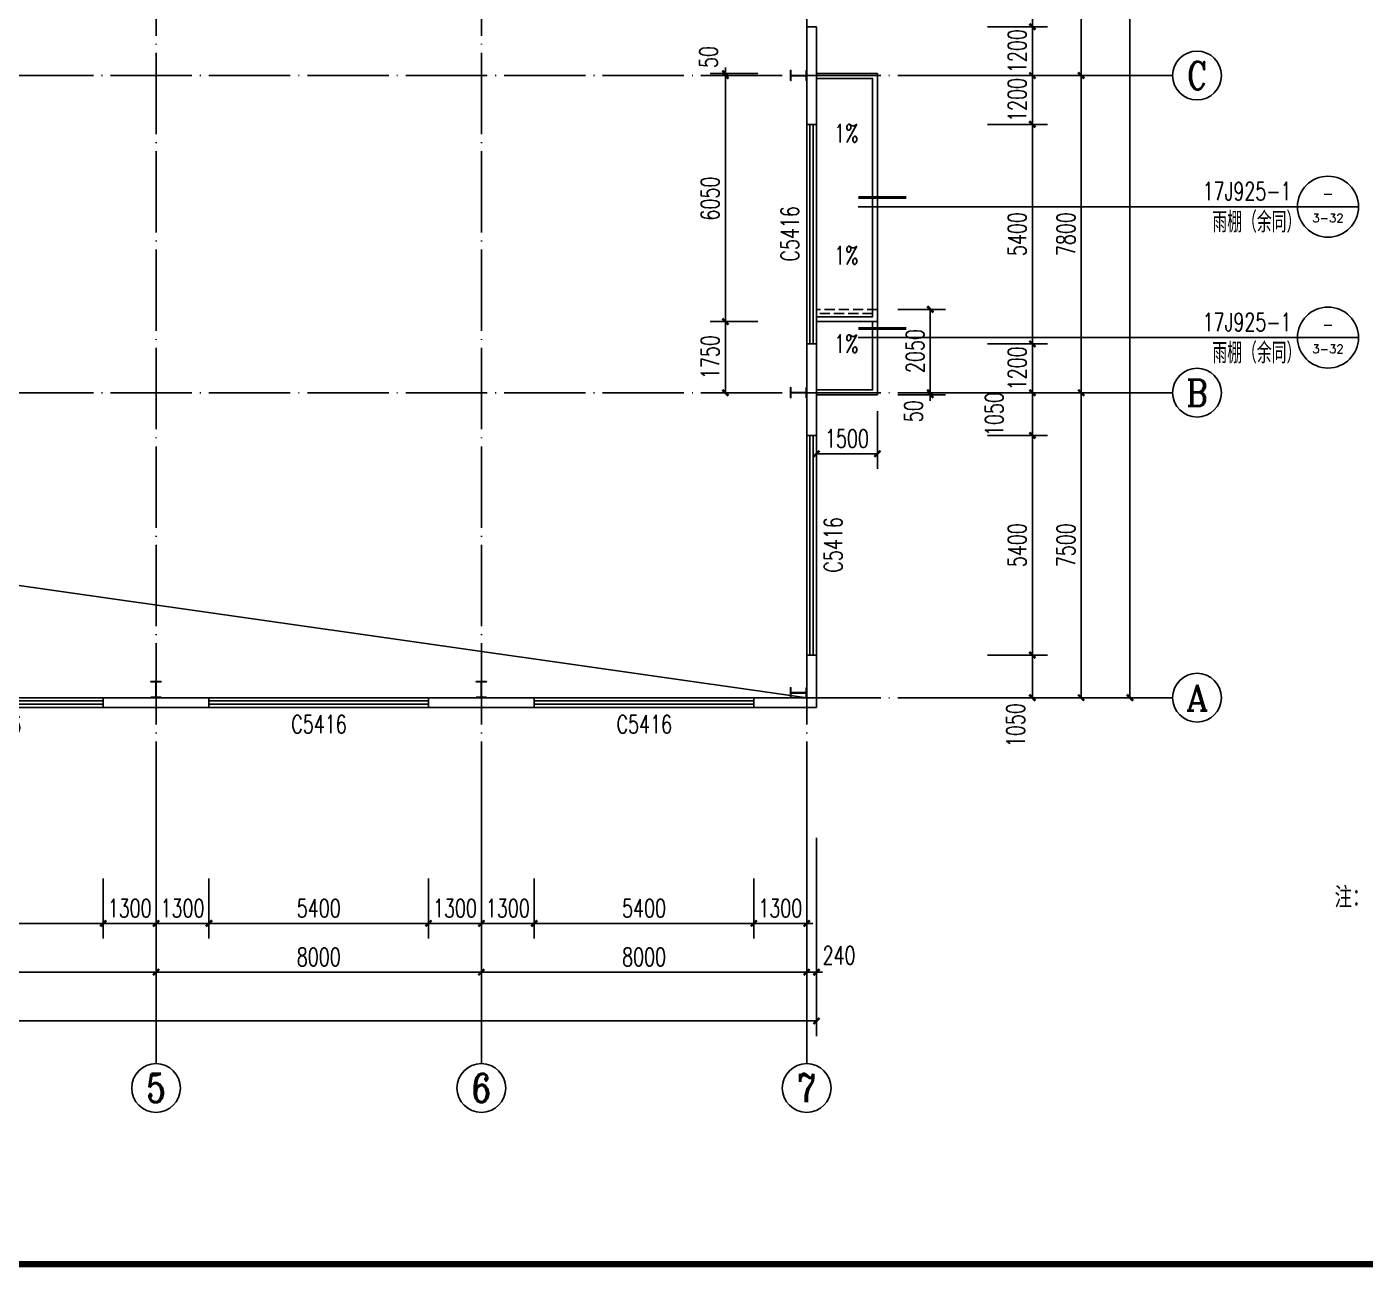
# Model space of a CAD drawing. Header units: millimetres. Extents: x 4455189 to 4808172, y 18512388 to 19204582.
# Drawn here: x 4745792 to 4778707, y 18843800 to 18874306 of the extents above; entities that cross this region are included whole.
import ezdxf
from ezdxf.enums import TextEntityAlignment as Align

# ---------------------------------------------------------------- set-up
doc = ezdxf.new("R2010")
doc.units = ezdxf.units.MM
doc.header["$LTSCALE"] = 1000
doc.header["$MEASUREMENT"] = 0
doc.linetypes.add('DASH', pattern=[0.35, 0.25, -0.1])
doc.linetypes.add('DOTE', pattern=[2.42, 2, -0.2, 0.02, -0.2])
doc.layers.get('Defpoints').update_dxf_attribs({"color": 1})
for name, color, linetype in [('AXIS_TEXT', 7, 'Continuous'), ('AXIS_内部', 151, 'Continuous'), ('AXIS_外部', 171, 'Continuous'), ('COLUMN', 2, 'Continuous'), ('DIM_IDEN', 171, 'Continuous'), ('DIM_SYMB', 165, 'Continuous'), ('DOTE', 250, 'DOTE'), ('PUB_TEXT', 7, 'Continuous'), ('TK', 4, 'Continuous'), ('WALL-PARAPET', 6, 'Continuous'), ('WINDOW', 140, 'Continuous'), ('WINDOW_TEXT', 7, 'Continuous')]:
    doc.layers.add(name, color=color, linetype=linetype)
doc.styles.add('_TCH_AXIS', font='COMPLEX', dxfattribs={"bigfont": 'GBCBIG'})
doc.styles.add('_TCH_DIM', font='SIMPLEX', dxfattribs={"bigfont": 'GBCBIG'})
doc.styles.add('_TCH_DIM_T3', font='SIMPLEX', dxfattribs={"width": 0.705882, "bigfont": 'GBCBIG'})
doc.styles.add('_TCH_LABEL', font='COMPLEX', dxfattribs={"bigfont": 'GBCBIG'})
doc.styles.add('_TCH_WINDOW', font='SIMPLEX', dxfattribs={"height": 3.5, "bigfont": 'GBCBIG'})
doc.styles.add('COMPLEX', font='COMPLEX')
doc.styles.add('HT', font='simhei.ttf', dxfattribs={"width": 0.7})
doc.dimstyles.new('_TCH_ARCH&&150', dxfattribs={"dimtxt": 446.25, "dimasz": 150, "dimexe": 375, "dimexo": 450, "dimgap": 150, "dimtad": 1, "dimdec": 0, "dimzin": 0, "dimdsep": 46, "dimtxsty": '_TCH_DIM_T3', "dimblk": 'ARCHTICK', "dimcen": 0.09, "dimclrt": 7, "dimazin": 2, "dimtfac": 1, "dimtdec": 0, "dimtix": 1, "dimtmove": 2, "dimatfit": 3, "dimfxl": 0, "dimtolj": 1, "dimtzin": 0, "dimarcsym": 0})

# ---------------------------------------------------------------- blocks, each defined once
blk = doc.blocks.new('A$C3ACC4A1C')
at = {"layer": 'COLUMN'}
h = blk.add_hatch(color=256, dxfattribs=at)
h.paths.add_polyline_path([(125, 400), (0, 400), (0, 388), (120, 388), (120, 200), (125, 200)])
h.paths.add_polyline_path([(250, 400), (125, 400), (125, 200), (130, 200), (130, 388), (250, 388)])
h.paths.add_polyline_path([(250, 12), (130, 12), (130, 200), (125, 200), (125, 0), (250, 0)])
h.paths.add_polyline_path([(125, 200), (120, 200), (120, 12), (0, 12), (0, 0), (125, 0)])
blk.add_lwpolyline([(0, 0), (0, 12), (120, 12), (120, 388), (0, 388), (0, 400), (250, 400), (250, 388), (130, 388), (130, 12), (250, 12), (250, 0)], close=True, dxfattribs=at)
blk = doc.blocks.new('GeYuanFrame_86730763', base_point=(20.09, 4.53))
at = {"layer": 'TK', "const_width": 1}
blk.add_lwpolyline([(45.09, 588.53), (851.09, 588.53), (851.09, 14.53), (45.09, 14.53)], close=True, dxfattribs=at)
blk = doc.blocks.new('_ArchTick')
at = {"color": 0, "linetype": 'ByBlock', "const_width": 0.4}
blk.add_lwpolyline([(-0.5, -0.5), (0.5, 0.5)], dxfattribs=at)
blk = doc.blocks.new('*D117')
at = {"layer": 'AXIS_内部', "color": 0, "lineweight": -2}
for p, q in [((4763672, 18853356), (4763672, 18851881)), ((4764972, 18853356), (4764972, 18851881)), ((4763672, 18852256), (4763522, 18852256)), ((4763672, 18852256), (4764972, 18852256)), ((4764972, 18852256), (4765122, 18852256))]:
    blk.add_line(p, q, dxfattribs=at)
at = {"layer": 'Defpoints', "color": 0}
for p in [(4763672, 18853806), (4764972, 18853806), (4764972, 18852256)]:
    blk.add_point(p, dxfattribs=at)
at = {"layer": 'AXIS_内部', "color": 0, "lineweight": -2, "xscale": 150, "yscale": 150, "zscale": 150}
blk.add_blockref('_ArchTick', (4763672, 18852256), dxfattribs=at)
at = {"layer": 'AXIS_内部', "color": 0, "lineweight": -2, "xscale": 150, "yscale": 150, "zscale": 150, "rotation": 180}
blk.add_blockref('_ArchTick', (4764972, 18852256), dxfattribs=at)
at = {"layer": 'AXIS_内部', "color": 7, "insert": (4764322, 18852629), "char_height": 446.2, "attachment_point": 5, "style": '_TCH_DIM_T3'}
blk.add_mtext('\\A1;1300', dxfattribs=at)
blk = doc.blocks.new('*D118')
at = {"layer": 'AXIS_内部', "color": 0, "lineweight": -2}
for p, q in [((4758272, 18853356), (4758272, 18851881)), ((4763672, 18853356), (4763672, 18851881)), ((4758272, 18852256), (4763672, 18852256))]:
    blk.add_line(p, q, dxfattribs=at)
at = {"layer": 'Defpoints', "color": 0}
for p in [(4758272, 18853806), (4763672, 18853806), (4763672, 18852256)]:
    blk.add_point(p, dxfattribs=at)
at = {"layer": 'AXIS_内部', "color": 0, "lineweight": -2, "xscale": 150, "yscale": 150, "zscale": 150, "rotation": 180}
blk.add_blockref('_ArchTick', (4758272, 18852256), dxfattribs=at)
at = {"layer": 'AXIS_内部', "color": 0, "lineweight": -2, "xscale": 150, "yscale": 150, "zscale": 150}
blk.add_blockref('_ArchTick', (4763672, 18852256), dxfattribs=at)
at = {"layer": 'AXIS_内部', "color": 7, "insert": (4760972, 18852629), "char_height": 446.2, "attachment_point": 5, "style": '_TCH_DIM_T3'}
blk.add_mtext('\\A1;5400', dxfattribs=at)
blk = doc.blocks.new('*D119')
at = {"layer": 'AXIS_内部', "color": 0, "lineweight": -2}
for p, q in [((4756972, 18853356), (4756972, 18851881)), ((4758272, 18853356), (4758272, 18851881)), ((4756972, 18852256), (4756822, 18852256)), ((4756972, 18852256), (4758272, 18852256)), ((4758272, 18852256), (4758422, 18852256))]:
    blk.add_line(p, q, dxfattribs=at)
at = {"layer": 'Defpoints', "color": 0}
for p in [(4756972, 18853806), (4758272, 18853806), (4758272, 18852256)]:
    blk.add_point(p, dxfattribs=at)
at = {"layer": 'AXIS_内部', "color": 0, "lineweight": -2, "xscale": 150, "yscale": 150, "zscale": 150}
blk.add_blockref('_ArchTick', (4756972, 18852256), dxfattribs=at)
at = {"layer": 'AXIS_内部', "color": 0, "lineweight": -2, "xscale": 150, "yscale": 150, "zscale": 150, "rotation": 180}
blk.add_blockref('_ArchTick', (4758272, 18852256), dxfattribs=at)
at = {"layer": 'AXIS_内部', "color": 7, "insert": (4757622, 18852629), "char_height": 446.2, "attachment_point": 5, "style": '_TCH_DIM_T3'}
blk.add_mtext('\\A1;1300', dxfattribs=at)
blk = doc.blocks.new('*D120')
at = {"layer": 'AXIS_内部', "color": 0, "lineweight": -2}
for p, q in [((4755672, 18853356), (4755672, 18851881)), ((4756972, 18853356), (4756972, 18851881)), ((4755672, 18852256), (4755522, 18852256)), ((4755672, 18852256), (4756972, 18852256)), ((4756972, 18852256), (4757122, 18852256))]:
    blk.add_line(p, q, dxfattribs=at)
at = {"layer": 'Defpoints', "color": 0}
for p in [(4755672, 18853806), (4756972, 18853806), (4756972, 18852256)]:
    blk.add_point(p, dxfattribs=at)
at = {"layer": 'AXIS_内部', "color": 0, "lineweight": -2, "xscale": 150, "yscale": 150, "zscale": 150}
blk.add_blockref('_ArchTick', (4755672, 18852256), dxfattribs=at)
at = {"layer": 'AXIS_内部', "color": 0, "lineweight": -2, "xscale": 150, "yscale": 150, "zscale": 150, "rotation": 180}
blk.add_blockref('_ArchTick', (4756972, 18852256), dxfattribs=at)
at = {"layer": 'AXIS_内部', "color": 7, "insert": (4756322, 18852629), "char_height": 446.2, "attachment_point": 5, "style": '_TCH_DIM_T3'}
blk.add_mtext('\\A1;1300', dxfattribs=at)
blk = doc.blocks.new('*D121')
at = {"layer": 'AXIS_内部', "color": 0, "lineweight": -2}
for p, q in [((4750272, 18853356), (4750272, 18851881)), ((4755672, 18853356), (4755672, 18851881)), ((4750272, 18852256), (4755672, 18852256))]:
    blk.add_line(p, q, dxfattribs=at)
at = {"layer": 'Defpoints', "color": 0}
for p in [(4750272, 18853806), (4755672, 18853806), (4755672, 18852256)]:
    blk.add_point(p, dxfattribs=at)
at = {"layer": 'AXIS_内部', "color": 0, "lineweight": -2, "xscale": 150, "yscale": 150, "zscale": 150, "rotation": 180}
blk.add_blockref('_ArchTick', (4750272, 18852256), dxfattribs=at)
at = {"layer": 'AXIS_内部', "color": 0, "lineweight": -2, "xscale": 150, "yscale": 150, "zscale": 150}
blk.add_blockref('_ArchTick', (4755672, 18852256), dxfattribs=at)
at = {"layer": 'AXIS_内部', "color": 7, "insert": (4752972, 18852629), "char_height": 446.2, "attachment_point": 5, "style": '_TCH_DIM_T3'}
blk.add_mtext('\\A1;5400', dxfattribs=at)
blk = doc.blocks.new('*D122')
at = {"layer": 'AXIS_内部', "color": 0, "lineweight": -2}
for p, q in [((4748972, 18853356), (4748972, 18851881)), ((4750272, 18853356), (4750272, 18851881)), ((4748972, 18852256), (4748822, 18852256)), ((4748972, 18852256), (4750272, 18852256)), ((4750272, 18852256), (4750422, 18852256))]:
    blk.add_line(p, q, dxfattribs=at)
at = {"layer": 'Defpoints', "color": 0}
for p in [(4748972, 18853806), (4750272, 18853806), (4750272, 18852256)]:
    blk.add_point(p, dxfattribs=at)
at = {"layer": 'AXIS_内部', "color": 0, "lineweight": -2, "xscale": 150, "yscale": 150, "zscale": 150}
blk.add_blockref('_ArchTick', (4748972, 18852256), dxfattribs=at)
at = {"layer": 'AXIS_内部', "color": 0, "lineweight": -2, "xscale": 150, "yscale": 150, "zscale": 150, "rotation": 180}
blk.add_blockref('_ArchTick', (4750272, 18852256), dxfattribs=at)
at = {"layer": 'AXIS_内部', "color": 7, "insert": (4749622, 18852629), "char_height": 446.2, "attachment_point": 5, "style": '_TCH_DIM_T3'}
blk.add_mtext('\\A1;1300', dxfattribs=at)
blk = doc.blocks.new('*D123')
at = {"layer": 'AXIS_内部', "color": 0, "lineweight": -2}
for p, q in [((4747672, 18853356), (4747672, 18851881)), ((4748972, 18853356), (4748972, 18851881)), ((4747672, 18852256), (4747522, 18852256)), ((4747672, 18852256), (4748972, 18852256)), ((4748972, 18852256), (4749122, 18852256))]:
    blk.add_line(p, q, dxfattribs=at)
at = {"layer": 'Defpoints', "color": 0}
for p in [(4747672, 18853806), (4748972, 18853806), (4748972, 18852256)]:
    blk.add_point(p, dxfattribs=at)
at = {"layer": 'AXIS_内部', "color": 0, "lineweight": -2, "xscale": 150, "yscale": 150, "zscale": 150}
blk.add_blockref('_ArchTick', (4747672, 18852256), dxfattribs=at)
at = {"layer": 'AXIS_内部', "color": 0, "lineweight": -2, "xscale": 150, "yscale": 150, "zscale": 150, "rotation": 180}
blk.add_blockref('_ArchTick', (4748972, 18852256), dxfattribs=at)
at = {"layer": 'AXIS_内部', "color": 7, "insert": (4748322, 18852629), "char_height": 446.2, "attachment_point": 5, "style": '_TCH_DIM_T3'}
blk.add_mtext('\\A1;1300', dxfattribs=at)
blk = doc.blocks.new('*D124')
at = {"layer": 'AXIS_内部', "color": 0, "lineweight": -2}
for p, q in [((4742272, 18853356), (4742272, 18851881)), ((4747672, 18853356), (4747672, 18851881)), ((4742272, 18852256), (4747672, 18852256))]:
    blk.add_line(p, q, dxfattribs=at)
at = {"layer": 'Defpoints', "color": 0}
for p in [(4742272, 18853806), (4747672, 18853806), (4747672, 18852256)]:
    blk.add_point(p, dxfattribs=at)
at = {"layer": 'AXIS_内部', "color": 0, "lineweight": -2, "xscale": 150, "yscale": 150, "zscale": 150, "rotation": 180}
blk.add_blockref('_ArchTick', (4742272, 18852256), dxfattribs=at)
at = {"layer": 'AXIS_内部', "color": 0, "lineweight": -2, "xscale": 150, "yscale": 150, "zscale": 150}
blk.add_blockref('_ArchTick', (4747672, 18852256), dxfattribs=at)
at = {"layer": 'AXIS_内部', "color": 7, "insert": (4744972, 18852629), "char_height": 446.2, "attachment_point": 5, "style": '_TCH_DIM_T3'}
blk.add_mtext('\\A1;5400', dxfattribs=at)
blk = doc.blocks.new('*D140')
at = {"layer": 'AXIS_内部', "color": 0, "lineweight": -2}
for p, q in [((4767212, 18867356), (4768387, 18867356)), ((4768012, 18865306), (4768012, 18867356)), ((4767212, 18865306), (4768387, 18865306))]:
    blk.add_line(p, q, dxfattribs=at)
at = {"layer": 'Defpoints', "color": 0}
for p in [(4766762, 18867356), (4768012, 18867356), (4766762, 18865306)]:
    blk.add_point(p, dxfattribs=at)
at = {"layer": 'AXIS_内部', "color": 0, "lineweight": -2, "xscale": 150, "yscale": 150, "zscale": 150}
for p, rotation in [((4768012, 18867356), 90), ((4768012, 18865306), 270)]:
    blk.add_blockref('_ArchTick', p, dxfattribs=dict(at, rotation=rotation))
at = {"layer": 'AXIS_内部', "color": 7, "insert": (4767638, 18866331), "char_height": 446.2, "attachment_point": 5, "rotation": 90, "style": '_TCH_DIM_T3'}
blk.add_mtext('\\A1;2050', dxfattribs=at)
blk = doc.blocks.new('*D141')
at = {"layer": 'AXIS_内部', "color": 0, "lineweight": -2}
for p, q in [((4767212, 18865306), (4768387, 18865306)), ((4768012, 18865306), (4768012, 18865456)), ((4768012, 18865256), (4768012, 18865306)), ((4767212, 18865256), (4768387, 18865256)), ((4768012, 18865256), (4768012, 18865106))]:
    blk.add_line(p, q, dxfattribs=at)
at = {"layer": 'Defpoints', "color": 0}
for p in [(4766762, 18865306), (4768012, 18865306), (4766762, 18865256)]:
    blk.add_point(p, dxfattribs=at)
at = {"layer": 'AXIS_内部', "color": 0, "lineweight": -2, "xscale": 150, "yscale": 150, "zscale": 150}
for p, rotation in [((4768012, 18865306), 270), ((4768012, 18865256), 90)]:
    blk.add_blockref('_ArchTick', p, dxfattribs=dict(at, rotation=rotation))
at = {"layer": 'AXIS_内部', "color": 7, "insert": (4767599, 18864851), "char_height": 446.2, "attachment_point": 5, "rotation": 90, "style": '_TCH_DIM_T3'}
blk.add_mtext('\\A1;50', dxfattribs=at)
blk = doc.blocks.new('*D142')
at = {"layer": 'AXIS_内部', "color": 0, "lineweight": -2}
for p, q in [((4762972, 18873156), (4762972, 18873306)), ((4763772, 18873156), (4762597, 18873156)), ((4763772, 18873106), (4762597, 18873106)), ((4762972, 18873106), (4762972, 18873156)), ((4762972, 18873106), (4762972, 18872956))]:
    blk.add_line(p, q, dxfattribs=at)
at = {"layer": 'Defpoints', "color": 0}
for p in [(4762972, 18873156), (4764222, 18873156), (4764222, 18873106)]:
    blk.add_point(p, dxfattribs=at)
at = {"layer": 'AXIS_内部', "color": 0, "lineweight": -2, "xscale": 150, "yscale": 150, "zscale": 150}
for p, rotation in [((4762972, 18873156), 270), ((4762972, 18873106), 90)]:
    blk.add_blockref('_ArchTick', p, dxfattribs=dict(at, rotation=rotation))
at = {"layer": 'AXIS_内部', "color": 7, "insert": (4762559, 18873561), "char_height": 446.2, "attachment_point": 5, "rotation": 90, "style": '_TCH_DIM_T3'}
blk.add_mtext('\\A1;50', dxfattribs=at)
blk = doc.blocks.new('*D143')
at = {"layer": 'AXIS_内部', "color": 0, "lineweight": -2}
for p, q in [((4763772, 18873106), (4762597, 18873106)), ((4762972, 18867056), (4762972, 18873106)), ((4763772, 18867056), (4762597, 18867056))]:
    blk.add_line(p, q, dxfattribs=at)
at = {"layer": 'Defpoints', "color": 0}
for p in [(4762972, 18873106), (4764222, 18873106), (4764222, 18867056)]:
    blk.add_point(p, dxfattribs=at)
at = {"layer": 'AXIS_内部', "color": 0, "lineweight": -2, "xscale": 150, "yscale": 150, "zscale": 150}
for p, rotation in [((4762972, 18873106), 90), ((4762972, 18867056), 270)]:
    blk.add_blockref('_ArchTick', p, dxfattribs=dict(at, rotation=rotation))
at = {"layer": 'AXIS_内部', "color": 7, "insert": (4762598, 18870081), "char_height": 446.2, "attachment_point": 5, "rotation": 90, "style": '_TCH_DIM_T3'}
blk.add_mtext('\\A1;6050', dxfattribs=at)
blk = doc.blocks.new('*D144')
at = {"layer": 'AXIS_内部', "color": 0, "lineweight": -2}
for p, q in [((4763772, 18867056), (4762597, 18867056)), ((4762972, 18865306), (4762972, 18867056)), ((4763772, 18865306), (4762597, 18865306))]:
    blk.add_line(p, q, dxfattribs=at)
at = {"layer": 'Defpoints', "color": 0}
for p in [(4762972, 18867056), (4764222, 18867056), (4764222, 18865306)]:
    blk.add_point(p, dxfattribs=at)
at = {"layer": 'AXIS_内部', "color": 0, "lineweight": -2, "xscale": 150, "yscale": 150, "zscale": 150}
for p, rotation in [((4762972, 18867056), 90), ((4762972, 18865306), 270)]:
    blk.add_blockref('_ArchTick', p, dxfattribs=dict(at, rotation=rotation))
at = {"layer": 'AXIS_内部', "color": 7, "insert": (4762598, 18866181), "char_height": 446.2, "attachment_point": 5, "rotation": 90, "style": '_TCH_DIM_T3'}
blk.add_mtext('\\A1;1750', dxfattribs=at)
blk = doc.blocks.new('*D150')
at = {"layer": 'AXIS_内部', "color": 0, "lineweight": -2}
for p, q in [((4769422, 18858856), (4770897, 18858856)), ((4770522, 18857806), (4770522, 18858856)), ((4769422, 18857806), (4770897, 18857806))]:
    blk.add_line(p, q, dxfattribs=at)
at = {"layer": 'Defpoints', "color": 0}
for p in [(4768972, 18858856), (4770522, 18858856), (4768972, 18857806)]:
    blk.add_point(p, dxfattribs=at)
at = {"layer": 'AXIS_内部', "color": 0, "lineweight": -2, "xscale": 150, "yscale": 150, "zscale": 150}
for p, rotation in [((4770522, 18858856), 90), ((4770522, 18857806), 270)]:
    blk.add_blockref('_ArchTick', p, dxfattribs=dict(at, rotation=rotation))
at = {"layer": 'AXIS_内部', "color": 7, "insert": (4770109, 18857131), "char_height": 446.2, "attachment_point": 5, "rotation": 90, "style": '_TCH_DIM_T3'}
blk.add_mtext('\\A1;1050', dxfattribs=at)
blk = doc.blocks.new('*D151')
at = {"layer": 'AXIS_内部', "color": 0, "lineweight": -2}
for p, q in [((4769422, 18864256), (4770897, 18864256)), ((4770522, 18858856), (4770522, 18864256)), ((4769422, 18858856), (4770897, 18858856))]:
    blk.add_line(p, q, dxfattribs=at)
at = {"layer": 'Defpoints', "color": 0}
for p in [(4768972, 18864256), (4770522, 18864256), (4768972, 18858856)]:
    blk.add_point(p, dxfattribs=at)
at = {"layer": 'AXIS_内部', "color": 0, "lineweight": -2, "xscale": 150, "yscale": 150, "zscale": 150}
for p, rotation in [((4770522, 18864256), 90), ((4770522, 18858856), 270)]:
    blk.add_blockref('_ArchTick', p, dxfattribs=dict(at, rotation=rotation))
at = {"layer": 'AXIS_内部', "color": 7, "insert": (4770148, 18861556), "char_height": 446.2, "attachment_point": 5, "rotation": 90, "style": '_TCH_DIM_T3'}
blk.add_mtext('\\A1;5400', dxfattribs=at)
blk = doc.blocks.new('*D152')
at = {"layer": 'AXIS_内部', "color": 0, "lineweight": -2}
for p, q in [((4769422, 18865306), (4770897, 18865306)), ((4770522, 18864256), (4770522, 18865306)), ((4769422, 18864256), (4770897, 18864256))]:
    blk.add_line(p, q, dxfattribs=at)
at = {"layer": 'Defpoints', "color": 0}
for p in [(4768972, 18865306), (4770522, 18865306), (4768972, 18864256)]:
    blk.add_point(p, dxfattribs=at)
at = {"layer": 'AXIS_内部', "color": 0, "lineweight": -2, "xscale": 150, "yscale": 150, "zscale": 150}
for p, rotation in [((4770522, 18865306), 90), ((4770522, 18864256), 270)]:
    blk.add_blockref('_ArchTick', p, dxfattribs=dict(at, rotation=rotation))
at = {"layer": 'AXIS_内部', "color": 7, "insert": (4769584, 18864781), "char_height": 446.2, "attachment_point": 5, "rotation": 90, "style": '_TCH_DIM_T3'}
blk.add_mtext('\\A1;1050', dxfattribs=at)
blk = doc.blocks.new('*D153')
at = {"layer": 'AXIS_内部', "color": 0, "lineweight": -2}
for p, q in [((4770522, 18866506), (4770522, 18866656)), ((4769422, 18866506), (4770897, 18866506)), ((4770522, 18865306), (4770522, 18866506)), ((4769422, 18865306), (4770897, 18865306)), ((4770522, 18865306), (4770522, 18865156))]:
    blk.add_line(p, q, dxfattribs=at)
at = {"layer": 'Defpoints', "color": 0}
for p in [(4768972, 18866506), (4770522, 18866506), (4768972, 18865306)]:
    blk.add_point(p, dxfattribs=at)
at = {"layer": 'AXIS_内部', "color": 0, "lineweight": -2, "xscale": 150, "yscale": 150, "zscale": 150}
for p, rotation in [((4770522, 18866506), 270), ((4770522, 18865306), 90)]:
    blk.add_blockref('_ArchTick', p, dxfattribs=dict(at, rotation=rotation))
at = {"layer": 'AXIS_内部', "color": 7, "insert": (4770148, 18865906), "char_height": 446.2, "attachment_point": 5, "rotation": 90, "style": '_TCH_DIM_T3'}
blk.add_mtext('\\A1;1200', dxfattribs=at)
blk = doc.blocks.new('*D154')
at = {"layer": 'AXIS_内部', "color": 0, "lineweight": -2}
for p, q in [((4769422, 18871906), (4770897, 18871906)), ((4770522, 18866506), (4770522, 18871906)), ((4769422, 18866506), (4770897, 18866506))]:
    blk.add_line(p, q, dxfattribs=at)
at = {"layer": 'Defpoints', "color": 0}
for p in [(4768972, 18871906), (4770522, 18871906), (4768972, 18866506)]:
    blk.add_point(p, dxfattribs=at)
at = {"layer": 'AXIS_内部', "color": 0, "lineweight": -2, "xscale": 150, "yscale": 150, "zscale": 150}
for p, rotation in [((4770522, 18871906), 90), ((4770522, 18866506), 270)]:
    blk.add_blockref('_ArchTick', p, dxfattribs=dict(at, rotation=rotation))
at = {"layer": 'AXIS_内部', "color": 7, "insert": (4770148, 18869206), "char_height": 446.2, "attachment_point": 5, "rotation": 90, "style": '_TCH_DIM_T3'}
blk.add_mtext('\\A1;5400', dxfattribs=at)
blk = doc.blocks.new('*D155')
at = {"layer": 'AXIS_内部', "color": 0, "lineweight": -2}
for p, q in [((4770522, 18873106), (4770522, 18873256)), ((4769422, 18873106), (4770897, 18873106)), ((4770522, 18871906), (4770522, 18873106)), ((4769422, 18871906), (4770897, 18871906)), ((4770522, 18871906), (4770522, 18871756))]:
    blk.add_line(p, q, dxfattribs=at)
at = {"layer": 'Defpoints', "color": 0}
for p in [(4768972, 18873106), (4770522, 18873106), (4768972, 18871906)]:
    blk.add_point(p, dxfattribs=at)
at = {"layer": 'AXIS_内部', "color": 0, "lineweight": -2, "xscale": 150, "yscale": 150, "zscale": 150}
for p, rotation in [((4770522, 18873106), 270), ((4770522, 18871906), 90)]:
    blk.add_blockref('_ArchTick', p, dxfattribs=dict(at, rotation=rotation))
at = {"layer": 'AXIS_内部', "color": 7, "insert": (4770148, 18872506), "char_height": 446.2, "attachment_point": 5, "rotation": 90, "style": '_TCH_DIM_T3'}
blk.add_mtext('\\A1;1200', dxfattribs=at)
blk = doc.blocks.new('*D156')
at = {"layer": 'AXIS_内部', "color": 0, "lineweight": -2}
for p, q in [((4769422, 18874306), (4770897, 18874306)), ((4770522, 18874306), (4770522, 18874456)), ((4770522, 18873106), (4770522, 18874306)), ((4769422, 18873106), (4770897, 18873106)), ((4770522, 18873106), (4770522, 18872956))]:
    blk.add_line(p, q, dxfattribs=at)
at = {"layer": 'Defpoints', "color": 0}
for p in [(4768972, 18874306), (4770522, 18874306), (4768972, 18873106)]:
    blk.add_point(p, dxfattribs=at)
at = {"layer": 'AXIS_内部', "color": 0, "lineweight": -2, "xscale": 150, "yscale": 150, "zscale": 150}
for p, rotation in [((4770522, 18874306), 270), ((4770522, 18873106), 90)]:
    blk.add_blockref('_ArchTick', p, dxfattribs=dict(at, rotation=rotation))
at = {"layer": 'AXIS_内部', "color": 7, "insert": (4770148, 18873706), "char_height": 446.2, "attachment_point": 5, "rotation": 90, "style": '_TCH_DIM_T3'}
blk.add_mtext('\\A1;1200', dxfattribs=at)
blk = doc.blocks.new('*D157')
at = {"layer": 'AXIS_内部', "color": 0, "lineweight": -2}
for p, q in [((4769422, 18879706), (4770897, 18879706)), ((4770522, 18874306), (4770522, 18879706)), ((4769422, 18874306), (4770897, 18874306))]:
    blk.add_line(p, q, dxfattribs=at)
at = {"layer": 'Defpoints', "color": 0}
for p in [(4768972, 18879706), (4770522, 18879706), (4768972, 18874306)]:
    blk.add_point(p, dxfattribs=at)
at = {"layer": 'AXIS_内部', "color": 0, "lineweight": -2, "xscale": 150, "yscale": 150, "zscale": 150}
for p, rotation in [((4770522, 18879706), 90), ((4770522, 18874306), 270)]:
    blk.add_blockref('_ArchTick', p, dxfattribs=dict(at, rotation=rotation))
at = {"layer": 'AXIS_内部', "color": 7, "insert": (4770148, 18877006), "char_height": 446.2, "attachment_point": 5, "rotation": 90, "style": '_TCH_DIM_T3'}
blk.add_mtext('\\A1;5400', dxfattribs=at)
blk = doc.blocks.new('*D362')
at = {"layer": 'AXIS_内部', "color": 0, "lineweight": -2}
for p, q in [((4765212, 18864856), (4765212, 18863431)), ((4766712, 18864856), (4766712, 18863431)), ((4765212, 18863806), (4766712, 18863806))]:
    blk.add_line(p, q, dxfattribs=at)
at = {"layer": 'Defpoints', "color": 0}
for p in [(4765212, 18865306), (4766712, 18865306), (4766712, 18863806)]:
    blk.add_point(p, dxfattribs=at)
at = {"layer": 'AXIS_内部', "color": 0, "lineweight": -2, "xscale": 150, "yscale": 150, "zscale": 150, "rotation": 180}
blk.add_blockref('_ArchTick', (4765212, 18863806), dxfattribs=at)
at = {"layer": 'AXIS_内部', "color": 0, "lineweight": -2, "xscale": 150, "yscale": 150, "zscale": 150}
blk.add_blockref('_ArchTick', (4766712, 18863806), dxfattribs=at)
at = {"layer": 'AXIS_内部', "color": 7, "insert": (4765962, 18864179), "char_height": 446.2, "attachment_point": 5, "style": '_TCH_DIM_T3'}
blk.add_mtext('\\A1;1500', dxfattribs=at)
blk = doc.blocks.new('*D374')
at = {"layer": 'AXIS_外部', "color": 0, "lineweight": -2}
for p, q in [((4768422, 18865306), (4772097, 18865306)), ((4771722, 18857806), (4771722, 18865306)), ((4768422, 18857806), (4772097, 18857806))]:
    blk.add_line(p, q, dxfattribs=at)
at = {"layer": 'Defpoints', "color": 0}
for p in [(4767972, 18865306), (4771722, 18865306), (4767972, 18857806)]:
    blk.add_point(p, dxfattribs=at)
at = {"layer": 'AXIS_外部', "color": 0, "lineweight": -2, "xscale": 150, "yscale": 150, "zscale": 150}
for p, rotation in [((4771722, 18865306), 90), ((4771722, 18857806), 270)]:
    blk.add_blockref('_ArchTick', p, dxfattribs=dict(at, rotation=rotation))
at = {"layer": 'AXIS_外部', "color": 7, "insert": (4771348, 18861556), "char_height": 446.2, "attachment_point": 5, "rotation": 90, "style": '_TCH_DIM_T3'}
blk.add_mtext('\\A1;7500', dxfattribs=at)
blk = doc.blocks.new('*D375')
at = {"layer": 'AXIS_外部', "color": 0, "lineweight": -2}
for p, q in [((4768422, 18873106), (4772097, 18873106)), ((4771722, 18865306), (4771722, 18873106)), ((4768422, 18865306), (4772097, 18865306))]:
    blk.add_line(p, q, dxfattribs=at)
at = {"layer": 'Defpoints', "color": 0}
for p in [(4767972, 18873106), (4771722, 18873106), (4767972, 18865306)]:
    blk.add_point(p, dxfattribs=at)
at = {"layer": 'AXIS_外部', "color": 0, "lineweight": -2, "xscale": 150, "yscale": 150, "zscale": 150}
for p, rotation in [((4771722, 18873106), 90), ((4771722, 18865306), 270)]:
    blk.add_blockref('_ArchTick', p, dxfattribs=dict(at, rotation=rotation))
at = {"layer": 'AXIS_外部', "color": 7, "insert": (4771348, 18869206), "char_height": 446.2, "attachment_point": 5, "rotation": 90, "style": '_TCH_DIM_T3'}
blk.add_mtext('\\A1;7800', dxfattribs=at)
blk = doc.blocks.new('*D376')
at = {"layer": 'AXIS_外部', "color": 0, "lineweight": -2}
for p, q in [((4768422, 18880906), (4772097, 18880906)), ((4771722, 18873106), (4771722, 18880906)), ((4768422, 18873106), (4772097, 18873106))]:
    blk.add_line(p, q, dxfattribs=at)
at = {"layer": 'Defpoints', "color": 0}
for p in [(4767972, 18880906), (4771722, 18880906), (4767972, 18873106)]:
    blk.add_point(p, dxfattribs=at)
at = {"layer": 'AXIS_外部', "color": 0, "lineweight": -2, "xscale": 150, "yscale": 150, "zscale": 150}
for p, rotation in [((4771722, 18880906), 90), ((4771722, 18873106), 270)]:
    blk.add_blockref('_ArchTick', p, dxfattribs=dict(at, rotation=rotation))
at = {"layer": 'AXIS_外部', "color": 7, "insert": (4771348, 18877006), "char_height": 446.2, "attachment_point": 5, "rotation": 90, "style": '_TCH_DIM_T3'}
blk.add_mtext('\\A1;7800', dxfattribs=at)
blk = doc.blocks.new('*D381')
at = {"layer": 'AXIS_外部', "color": 0, "lineweight": -2}
for p, q in [((4768422, 18911806), (4773297, 18911806)), ((4772922, 18857806), (4772922, 18911806)), ((4768422, 18857806), (4773297, 18857806))]:
    blk.add_line(p, q, dxfattribs=at)
at = {"layer": 'Defpoints', "color": 0}
for p in [(4767972, 18911806), (4772922, 18911806), (4767972, 18857806)]:
    blk.add_point(p, dxfattribs=at)
at = {"layer": 'AXIS_外部', "color": 0, "lineweight": -2, "xscale": 150, "yscale": 150, "zscale": 150}
for p, rotation in [((4772922, 18911806), 90), ((4772922, 18857806), 270)]:
    blk.add_blockref('_ArchTick', p, dxfattribs=dict(at, rotation=rotation))
at = {"layer": 'AXIS_外部', "color": 7, "insert": (4772548, 18884806), "char_height": 446.2, "attachment_point": 5, "rotation": 90, "style": '_TCH_DIM_T3'}
blk.add_mtext('\\A1;54000', dxfattribs=at)
blk = doc.blocks.new('*D386')
at = {"layer": 'AXIS_外部', "color": 0, "lineweight": -2}
for p, q in [((4740972, 18854356), (4740972, 18850681)), ((4748972, 18854356), (4748972, 18850681)), ((4740972, 18851056), (4748972, 18851056))]:
    blk.add_line(p, q, dxfattribs=at)
at = {"layer": 'Defpoints', "color": 0}
for p in [(4740972, 18854806), (4748972, 18854806), (4748972, 18851056)]:
    blk.add_point(p, dxfattribs=at)
at = {"layer": 'AXIS_外部', "color": 0, "lineweight": -2, "xscale": 150, "yscale": 150, "zscale": 150, "rotation": 180}
blk.add_blockref('_ArchTick', (4740972, 18851056), dxfattribs=at)
at = {"layer": 'AXIS_外部', "color": 0, "lineweight": -2, "xscale": 150, "yscale": 150, "zscale": 150}
blk.add_blockref('_ArchTick', (4748972, 18851056), dxfattribs=at)
at = {"layer": 'AXIS_外部', "color": 7, "insert": (4744972, 18851429), "char_height": 446.2, "attachment_point": 5, "style": '_TCH_DIM_T3'}
blk.add_mtext('\\A1;8000', dxfattribs=at)
blk = doc.blocks.new('*D387')
at = {"layer": 'AXIS_外部', "color": 0, "lineweight": -2}
for p, q in [((4748972, 18854356), (4748972, 18850681)), ((4756972, 18854356), (4756972, 18850681)), ((4748972, 18851056), (4756972, 18851056))]:
    blk.add_line(p, q, dxfattribs=at)
at = {"layer": 'Defpoints', "color": 0}
for p in [(4748972, 18854806), (4756972, 18854806), (4756972, 18851056)]:
    blk.add_point(p, dxfattribs=at)
at = {"layer": 'AXIS_外部', "color": 0, "lineweight": -2, "xscale": 150, "yscale": 150, "zscale": 150, "rotation": 180}
blk.add_blockref('_ArchTick', (4748972, 18851056), dxfattribs=at)
at = {"layer": 'AXIS_外部', "color": 0, "lineweight": -2, "xscale": 150, "yscale": 150, "zscale": 150}
blk.add_blockref('_ArchTick', (4756972, 18851056), dxfattribs=at)
at = {"layer": 'AXIS_外部', "color": 7, "insert": (4752972, 18851429), "char_height": 446.2, "attachment_point": 5, "style": '_TCH_DIM_T3'}
blk.add_mtext('\\A1;8000', dxfattribs=at)
blk = doc.blocks.new('*D388')
at = {"layer": 'AXIS_外部', "color": 0, "lineweight": -2}
for p, q in [((4756972, 18854356), (4756972, 18850681)), ((4764972, 18854356), (4764972, 18850681)), ((4756972, 18851056), (4764972, 18851056))]:
    blk.add_line(p, q, dxfattribs=at)
at = {"layer": 'Defpoints', "color": 0}
for p in [(4756972, 18854806), (4764972, 18854806), (4764972, 18851056)]:
    blk.add_point(p, dxfattribs=at)
at = {"layer": 'AXIS_外部', "color": 0, "lineweight": -2, "xscale": 150, "yscale": 150, "zscale": 150, "rotation": 180}
blk.add_blockref('_ArchTick', (4756972, 18851056), dxfattribs=at)
at = {"layer": 'AXIS_外部', "color": 0, "lineweight": -2, "xscale": 150, "yscale": 150, "zscale": 150}
blk.add_blockref('_ArchTick', (4764972, 18851056), dxfattribs=at)
at = {"layer": 'AXIS_外部', "color": 7, "insert": (4760972, 18851429), "char_height": 446.2, "attachment_point": 5, "style": '_TCH_DIM_T3'}
blk.add_mtext('\\A1;8000', dxfattribs=at)
blk = doc.blocks.new('*D389')
at = {"layer": 'AXIS_外部', "color": 0, "lineweight": -2}
for p, q in [((4764972, 18854356), (4764972, 18850681)), ((4765212, 18854356), (4765212, 18850681)), ((4764972, 18851056), (4764822, 18851056)), ((4764972, 18851056), (4765212, 18851056)), ((4765212, 18851056), (4765362, 18851056))]:
    blk.add_line(p, q, dxfattribs=at)
at = {"layer": 'Defpoints', "color": 0}
for p in [(4764972, 18854806), (4765212, 18854806), (4765212, 18851056)]:
    blk.add_point(p, dxfattribs=at)
at = {"layer": 'AXIS_外部', "color": 0, "lineweight": -2, "xscale": 150, "yscale": 150, "zscale": 150}
blk.add_blockref('_ArchTick', (4764972, 18851056), dxfattribs=at)
at = {"layer": 'AXIS_外部', "color": 0, "lineweight": -2, "xscale": 150, "yscale": 150, "zscale": 150, "rotation": 180}
blk.add_blockref('_ArchTick', (4765212, 18851056), dxfattribs=at)
at = {"layer": 'AXIS_外部', "color": 7, "insert": (4765767, 18851469), "char_height": 446.2, "attachment_point": 5, "style": '_TCH_DIM_T3'}
blk.add_mtext('\\A1;240', dxfattribs=at)
blk = doc.blocks.new('*D390')
at = {"layer": 'AXIS_外部', "color": 0, "lineweight": -2}
for p, q in [((4716732, 18854356), (4716732, 18849481)), ((4765212, 18854356), (4765212, 18849481)), ((4716732, 18849856), (4765212, 18849856))]:
    blk.add_line(p, q, dxfattribs=at)
at = {"layer": 'Defpoints', "color": 0}
for p in [(4716732, 18854806), (4765212, 18854806), (4765212, 18849856)]:
    blk.add_point(p, dxfattribs=at)
at = {"layer": 'AXIS_外部', "color": 0, "lineweight": -2, "xscale": 150, "yscale": 150, "zscale": 150, "rotation": 180}
blk.add_blockref('_ArchTick', (4716732, 18849856), dxfattribs=at)
at = {"layer": 'AXIS_外部', "color": 0, "lineweight": -2, "xscale": 150, "yscale": 150, "zscale": 150}
blk.add_blockref('_ArchTick', (4765212, 18849856), dxfattribs=at)
at = {"layer": 'AXIS_外部', "color": 7, "insert": (4740972, 18850229), "char_height": 446.2, "attachment_point": 5, "style": '_TCH_DIM_T3'}
blk.add_mtext('\\A1;48480', dxfattribs=at)
blk = doc.blocks.new('_AXISO')
blk.add_circle((0, 0), 0.5)
at = {"layer": 'AXIS_TEXT', "style": 'COMPLEX', "width": 1.041667}
blk.add_attdef('A', text='', height=0.56, dxfattribs=at).set_placement((-0.25, -0.28), (0.25, -0.28), align=Align.FIT)
blk = doc.blocks.new('$WINLIB2D$00000001')
for p, q in [((-0.5, 0.5), (0.5, 0.5)), ((-0.5, 0.5), (-0.5, -0.5)), ((0.5, -0.5), (0.5, 0.5)), ((0.5, 0.1667), (-0.5, 0.1667)), ((0.5, -0.1667), (-0.5, -0.1667)), ((-0.5, -0.5), (0.5, -0.5))]:
    blk.add_line(p, q)

msp = doc.modelspace()

# ---------------------------------------------------------------- linework, layer by layer
at = {"layer": 'AXIS_外部'}
for p, q in [((4767971.6, 18873106.2), (4773971.6, 18873106.2)), ((4767971.6, 18865306.2), (4773971.6, 18865306.2)), ((4767971.6, 18857806.2), (4773971.6, 18857806.2)), ((4748971.6, 18854806.2), (4748971.6, 18848806.2)), ((4756971.6, 18854806.2), (4756971.6, 18848806.2)), ((4764971.6, 18854806.2), (4764971.6, 18848806.2))]:
    msp.add_line(p, q, dxfattribs=at)
at = {"layer": 'DIM_IDEN'}
for p, q in [((4766239.8, 18869881.2), (4774274.5, 18869881.2)), ((4774274.5, 18869881.2), (4777041.6, 18869881.2)), ((4778541.6, 18869881.2), (4777041.6, 18869881.2)), ((4766239.8, 18866662.8), (4774274.5, 18866662.8)), ((4774274.5, 18866662.8), (4777041.6, 18866662.8)), ((4778541.6, 18866662.8), (4777041.6, 18866662.8))]:
    msp.add_line(p, q, dxfattribs=at)
at = {"layer": 'DIM_IDEN', "const_width": 75}
for points in [[(4766239.8, 18870106.2), (4767423.4, 18870106.2)], [(4766239.8, 18866887.8), (4767423.4, 18866887.8)]]:
    msp.add_lwpolyline(points, dxfattribs=at)
at = {"layer": 'DIM_IDEN'}
for centre in [(4777791.6, 18869881.2), (4777791.6, 18866662.8)]:
    msp.add_circle(centre, 750, dxfattribs=at)
at = {"layer": 'DIM_SYMB'}
for points in [[(4765306.3, 18871305.9, 0, 0, 0), (4766052.5, 18871305.9, 120, 0, 0), (4766502.5, 18871305.9, 0, 0, 0)], [(4765306.3, 18868305.9, 0, 0, 0), (4766052.5, 18868305.9, 120, 0, 0), (4766502.5, 18868305.9, 0, 0, 0)], [(4765306.3, 18866127.6, 0, 0, 0), (4766052.5, 18866127.6, 120, 0, 0), (4766502.5, 18866127.6, 0, 0, 0)]]:
    msp.add_lwpolyline(points, format="xyseb", dxfattribs=at)
at = {"layer": 'DOTE'}
for p, q in [((4748971.6, 18914806.2), (4748971.6, 18854806.2)), ((4756971.6, 18914806.2), (4756971.6, 18854806.2)), ((4764971.6, 18914806.2), (4764971.6, 18854806.2)), ((4713971.6, 18873106.2), (4770344.5, 18873106.2)), ((4713971.6, 18865306.2), (4770344.5, 18865306.2)), ((4713971.6, 18857806.2), (4770344.5, 18857806.2))]:
    msp.add_line(p, q, dxfattribs=at)
at = {"layer": 'WALL-PARAPET'}
for p, q in [((4765211.6, 18874306.2), (4764971.6, 18874306.2)), ((4764971.6, 18874306.2), (4764971.6, 18871906.2)), ((4765211.6, 18871906.2), (4765211.6, 18874306.2)), ((4764971.6, 18871906.2), (4765211.6, 18871906.2)), ((4765211.6, 18866506.2), (4764971.6, 18866506.2)), ((4764971.6, 18866506.2), (4764971.6, 18864256.2)), ((4765211.6, 18864256.2), (4765211.6, 18866506.2)), ((4764971.6, 18864256.2), (4765211.6, 18864256.2)), ((4765211.6, 18858856.2), (4764971.6, 18858856.2)), ((4764971.6, 18858856.2), (4764971.6, 18857806.2)), ((4765211.6, 18857566.2), (4765211.6, 18858856.2)), ((4750271.6, 18857806.2), (4747671.6, 18857806.2)), ((4747671.6, 18857806.2), (4747671.6, 18857566.2)), ((4750271.6, 18857566.2), (4750271.6, 18857806.2)), ((4758271.6, 18857806.2), (4755671.6, 18857806.2)), ((4755671.6, 18857806.2), (4755671.6, 18857566.2)), ((4758271.6, 18857566.2), (4758271.6, 18857806.2)), ((4764971.6, 18857806.2), (4763671.6, 18857806.2)), ((4763671.6, 18857806.2), (4763671.6, 18857566.2)), ((4747671.6, 18857566.2), (4750271.6, 18857566.2)), ((4755671.6, 18857566.2), (4758271.6, 18857566.2)), ((4763671.6, 18857566.2), (4765211.6, 18857566.2))]:
    msp.add_line(p, q, dxfattribs=at)
at = {"layer": 'WINDOW', "linetype": 'DASH'}
for p, q in [((4766711.6, 18867356.2), (4765211.6, 18867356.2)), ((4766591.6, 18867256.2), (4765211.6, 18867256.2))]:
    msp.add_line(p, q, dxfattribs=at)
at = {"layer": 'WINDOW'}
for points in [[(4716983.6, 18911806.2), (4722777.7, 18863817.1), (4764971.6, 18857806.2)], [(4765211.6, 18867176.2), (4766591.6, 18867176.2), (4766591.6, 18873036.2), (4765211.6, 18873036.2)], [(4765211.6, 18866956.2), (4765211.6, 18865256.2), (4766711.6, 18865256.2), (4766711.6, 18867056.2)], [(4765211.6, 18865376.2), (4766591.6, 18865376.2), (4766591.6, 18867056.2)]]:
    msp.add_lwpolyline(points, dxfattribs=at)
msp.add_lwpolyline([(4766711.6, 18867056.2), (4766711.6, 18873156.2), (4765211.6, 18873156.2), (4765211.6, 18867056.2)], close=True, dxfattribs=at)

# ---------------------------------------------------------------- block references
at = {"layer": 'AXIS_外部', "xscale": 150, "yscale": 150, "zscale": 150}
msp.add_blockref('GeYuanFrame_86730763', (4682021.6, 18842374.7), dxfattribs=at)
at = {"layer": 'AXIS_外部'}
ref = msp.add_blockref('_AXISO', (4774571.6, 18873106.2), dxfattribs=dict(at, xscale=1200, yscale=1200, zscale=1200))
ref.add_attrib('A', 'C', dxfattribs={"layer": 'AXIS_TEXT', "height": 683.5, "style": '_TCH_AXIS'}).set_placement((4774327.5, 18872764.4), (4774815.7, 18872764.4), align=Align.FIT)
ref = msp.add_blockref('_AXISO', (4774571.6, 18865306.2), dxfattribs=dict(at, xscale=1200, yscale=1200, zscale=1200))
ref.add_attrib('A', 'B', dxfattribs={"layer": 'AXIS_TEXT', "height": 652.9, "style": '_TCH_AXIS'}).set_placement((4774307.3, 18864979.7), (4774835.8, 18864979.7), align=Align.FIT)
ref = msp.add_blockref('_AXISO', (4774571.6, 18857806.2), dxfattribs=dict(at, xscale=1200, yscale=1200, zscale=1200))
ref.add_attrib('A', 'A', dxfattribs={"layer": 'AXIS_TEXT', "height": 637.8, "style": '_TCH_AXIS'}).set_placement((4774298.2, 18857487.3), (4774844.9, 18857487.3), align=Align.FIT)
ref = msp.add_blockref('_AXISO', (4748971.6, 18848206.2), dxfattribs=dict(at, xscale=1200, yscale=1200, zscale=1200))
ref.add_attrib('A', '5', dxfattribs={"layer": 'AXIS_TEXT', "height": 698.9, "style": '_TCH_AXIS'}).set_placement((4748738.6, 18847856.7), (4749204.6, 18847856.7), align=Align.FIT)
ref = msp.add_blockref('_AXISO', (4756971.6, 18848206.2), dxfattribs=dict(at, xscale=1200, yscale=1200, zscale=1200))
ref.add_attrib('A', '6', dxfattribs={"layer": 'AXIS_TEXT', "height": 698.9, "style": '_TCH_AXIS'}).set_placement((4756738.6, 18847856.7), (4757204.6, 18847856.7), align=Align.FIT)
ref = msp.add_blockref('_AXISO', (4764971.6, 18848206.2), dxfattribs=dict(at, xscale=1200, yscale=1200, zscale=1200))
ref.add_attrib('A', '7', dxfattribs={"layer": 'AXIS_TEXT', "height": 698.9, "style": '_TCH_AXIS'}).set_placement((4764738.6, 18847856.7), (4765204.6, 18847856.7), align=Align.FIT)
at = {"layer": 'COLUMN', "xscale": -1, "rotation": 270}
for p in [(4764571.6, 18872981.2), (4764571.6, 18865181.2), (4764571.6, 18857801.2)]:
    msp.add_blockref('A$C3ACC4A1C', p, dxfattribs=at)
at = {"layer": 'COLUMN', "rotation": 180}
for p in [(4749096.6, 18858206.2), (4757096.6, 18858206.2)]:
    msp.add_blockref('A$C3ACC4A1C', p, dxfattribs=at)
at = {"layer": 'WINDOW'}
ref = msp.add_blockref('$WINLIB2D$00000001', (4765091.6, 18869206.2), dxfattribs=dict(at, xscale=5400, yscale=-240, zscale=5400, rotation=90))
ref.add_attrib('A', 'C5416', (4764782.2, 18868531.2), dxfattribs={"layer": 'WINDOW_TEXT', "height": 446.25, "rotation": 90, "style": '_TCH_WINDOW', "width": 0.705882})
ref = msp.add_blockref('$WINLIB2D$00000001', (4765091.6, 18861556.2), dxfattribs=dict(at, xscale=5400, yscale=240, zscale=5400, rotation=90))
ref.add_attrib('A', 'C5416', (4765847.2, 18860881.2), dxfattribs={"layer": 'WINDOW_TEXT', "height": 446.25, "rotation": 90, "style": '_TCH_WINDOW', "width": 0.705882})
ref = msp.add_blockref('$WINLIB2D$00000001', (4744971.6, 18857686.2), dxfattribs=dict(at, xscale=5400, yscale=240, zscale=5400))
ref.add_attrib('A', 'C5416', (4744296.6, 18856930.5), dxfattribs={"layer": 'WINDOW_TEXT', "height": 446.25, "style": '_TCH_WINDOW', "width": 0.705882})
ref = msp.add_blockref('$WINLIB2D$00000001', (4752971.6, 18857686.2), dxfattribs=dict(at, xscale=5400, yscale=240, zscale=5400))
ref.add_attrib('A', 'C5416', (4752296.6, 18856930.5), dxfattribs={"layer": 'WINDOW_TEXT', "height": 446.25, "style": '_TCH_WINDOW', "width": 0.705882})
ref = msp.add_blockref('$WINLIB2D$00000001', (4760971.6, 18857686.2), dxfattribs=dict(at, xscale=5400, yscale=240, zscale=5400))
ref.add_attrib('A', 'C5416', (4760296.6, 18856930.5), dxfattribs={"layer": 'WINDOW_TEXT', "height": 446.25, "style": '_TCH_WINDOW', "width": 0.705882})

# ---------------------------------------------------------------- texts
at = {"layer": 'PUB_TEXT'}
for s, height, style, width, p in [('1%%%', 446.25, '_TCH_DIM', 0.705882, (4765649.4, 18871463.4)), ('17J925-1', 446.25, '_TCH_LABEL', 0.705882, (4774709.1, 18870038.7)), ('1%%%', 446.25, '_TCH_DIM', 0.705882, (4765649.4, 18868463.4)), ('17J925-1', 446.25, '_TCH_LABEL', 0.705882, (4774709.1, 18866820.3)), ('1%%%', 446.25, '_TCH_DIM', 0.705882, (4765649.4, 18866285.1)), ('注：', 450.63, 'HT', 0.7, (4777952.7, 18852689.7))]:
    msp.add_text(s, height=height, dxfattribs=dict(at, style=style, width=width)).set_placement(p)
at = {"layer": 'PUB_TEXT', "style": '_TCH_LABEL', "width": 0.777778}
for p, p2 in [((4777661.1, 18870020), (4777922.1, 18870020)), ((4777661.1, 18866801.7), (4777922.1, 18866801.7))]:
    msp.add_text('-', height=391.5, dxfattribs=at).set_placement(p, p2, align=Align.FIT)
at = {"layer": 'PUB_TEXT', "style": '_TCH_LABEL'}
for p in [(4774947.7, 18869248.9), (4774947.7, 18866030.6)]:
    msp.add_text('雨棚（余同）', height=506.38, dxfattribs=at).set_placement(p)
for p, p2 in [((4777404.4, 18869499.1), (4778178.8, 18869499.1)), ((4777404.4, 18866280.8), (4778178.8, 18866280.8))]:
    msp.add_text('3-32', height=208.48, dxfattribs=at).set_placement(p, p2, align=Align.FIT)

# ---------------------------------------------------------------- dimensions: what is measured, and where the dimension line sits
at = {"layer": 'AXIS_内部'}
for p1, p2, distance, picture, middle in [((4768971.6, 18874306.2), (4768971.6, 18879706.2), -1550, '*D157', (4770148.5, 18877006.2)), ((4768971.6, 18873106.2), (4768971.6, 18874306.2), -1550, '*D156', (4770148.5, 18873706.2)), ((4764221.6, 18867056.2), (4764221.6, 18873106.2), 1250, '*D143', (4762598.5, 18870081.2)), ((4768971.6, 18871906.2), (4768971.6, 18873106.2), -1550, '*D155', (4770148.5, 18872506.2)), ((4768971.6, 18866506.2), (4768971.6, 18871906.2), -1550, '*D154', (4770148.5, 18869206.2)), ((4766761.6, 18865306.2), (4766761.6, 18867356.2), -1250, '*D140', (4767638.5, 18866331.2)), ((4764221.6, 18865306.2), (4764221.6, 18867056.2), 1250, '*D144', (4762598.5, 18866181.2)), ((4768971.6, 18865306.2), (4768971.6, 18866506.2), -1550, '*D153', (4770148.5, 18865906.2)), ((4765211.6, 18865306.2), (4766711.6, 18865306.2), -1500, '*D362', (4765961.6, 18864179.3)), ((4768971.6, 18858856.2), (4768971.6, 18864256.2), -1550, '*D151', (4770148.5, 18861556.2)), ((4742271.6, 18853806.2), (4747671.6, 18853806.2), -1550, '*D124', (4744971.6, 18852629.3)), ((4747671.6, 18853806.2), (4748971.6, 18853806.2), -1550, '*D123', (4748321.6, 18852629.3)), ((4748971.6, 18853806.2), (4750271.6, 18853806.2), -1550, '*D122', (4749621.6, 18852629.3)), ((4750271.6, 18853806.2), (4755671.6, 18853806.2), -1550, '*D121', (4752971.6, 18852629.3)), ((4755671.6, 18853806.2), (4756971.6, 18853806.2), -1550, '*D120', (4756321.6, 18852629.3)), ((4756971.6, 18853806.2), (4758271.6, 18853806.2), -1550, '*D119', (4757621.6, 18852629.3)), ((4758271.6, 18853806.2), (4763671.6, 18853806.2), -1550, '*D118', (4760971.6, 18852629.3)), ((4763671.6, 18853806.2), (4764971.6, 18853806.2), -1550, '*D117', (4764321.6, 18852629.3))]:
    dim = msp.add_aligned_dim(p1=p1, p2=p2, distance=distance, dimstyle='_TCH_ARCH&&150', dxfattribs=at)
    dim.commit()
    dim.dimension.update_dxf_attribs({"geometry": picture, "text_midpoint": middle})
for base, p1, p2, picture, middle in [((4762971.6, 18873156.2), (4764221.6, 18873106.2), (4764221.6, 18873156.2), '*D142', (4762559.1, 18873561.2)), ((4768011.6, 18865306.2), (4766761.6, 18865256.2), (4766761.6, 18865306.2), '*D141', (4767599.1, 18864851.2)), ((4770521.6, 18865306.2), (4768971.6, 18864256.2), (4768971.6, 18865306.2), '*D152', (4769584.1, 18864781.2)), ((4770521.6, 18858856.2), (4768971.6, 18857806.2), (4768971.6, 18858856.2), '*D150', (4770109.1, 18857131.2))]:
    dim = msp.add_linear_dim(base=base, p1=p1, p2=p2, angle=90, dimstyle='_TCH_ARCH&&150', dxfattribs=at)
    dim.commit()
    dim.dimension.update_dxf_attribs({"geometry": picture, "text_midpoint": middle, "dimtype": 129})
at = {"layer": 'AXIS_外部'}
for p1, p2, distance, picture, middle in [((4767971.6, 18857806.2), (4767971.6, 18911806.2), -4950, '*D381', (4772548.5, 18884806.2)), ((4767971.6, 18873106.2), (4767971.6, 18880906.2), -3750, '*D376', (4771348.5, 18877006.2)), ((4767971.6, 18865306.2), (4767971.6, 18873106.2), -3750, '*D375', (4771348.5, 18869206.2)), ((4767971.6, 18857806.2), (4767971.6, 18865306.2), -3750, '*D374', (4771348.5, 18861556.2)), ((4716731.6, 18854806.2), (4765211.6, 18854806.2), -4950, '*D390', (4740971.6, 18850229.3)), ((4740971.6, 18854806.2), (4748971.6, 18854806.2), -3750, '*D386', (4744971.6, 18851429.3)), ((4748971.6, 18854806.2), (4756971.6, 18854806.2), -3750, '*D387', (4752971.6, 18851429.3)), ((4756971.6, 18854806.2), (4764971.6, 18854806.2), -3750, '*D388', (4760971.6, 18851429.3))]:
    dim = msp.add_aligned_dim(p1=p1, p2=p2, distance=distance, dimstyle='_TCH_ARCH&&150', dxfattribs=at)
    dim.commit()
    dim.dimension.update_dxf_attribs({"geometry": picture, "text_midpoint": middle})
dim = msp.add_linear_dim(base=(4765211.6, 18851056.2), p1=(4764971.6, 18854806.2), p2=(4765211.6, 18854806.2), angle=0, dimstyle='_TCH_ARCH&&150', dxfattribs=at)
dim.commit()
dim.dimension.update_dxf_attribs({"geometry": '*D389', "text_midpoint": (4765766.6, 18851468.7), "dimtype": 129})

doc.saveas('drawing.dxf')
